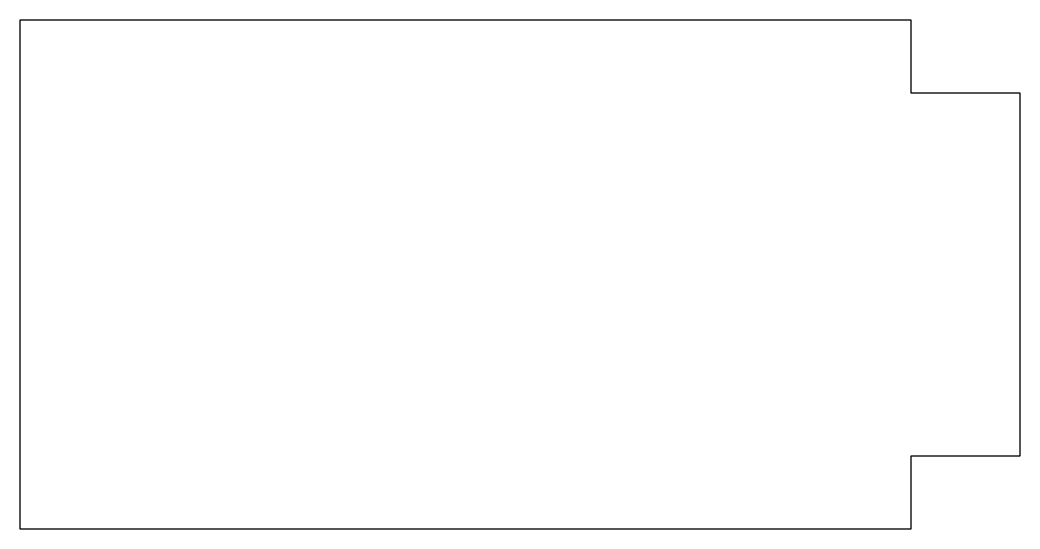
# Model space of a CAD drawing. Header units: millimetres. Extents: x 0 to 27.5, y 0 to 14.
import ezdxf

# ---------------------------------------------------------------- set-up
doc = ezdxf.new("R2010")
doc.units = ezdxf.units.MM
doc.layers.add('CUT', color=1, linetype='Continuous')

msp = doc.modelspace()

# ---------------------------------------------------------------- linework, layer by layer
at = {"layer": 'CUT'}
msp.add_lwpolyline([(24.5, 0), (0, 0), (0, 14), (24.5, 14), (24.5, 12), (27.5, 12), (27.5, 2), (24.5, 2), (24.5, 0)], close=True, dxfattribs=at)

doc.saveas('drawing.dxf')
